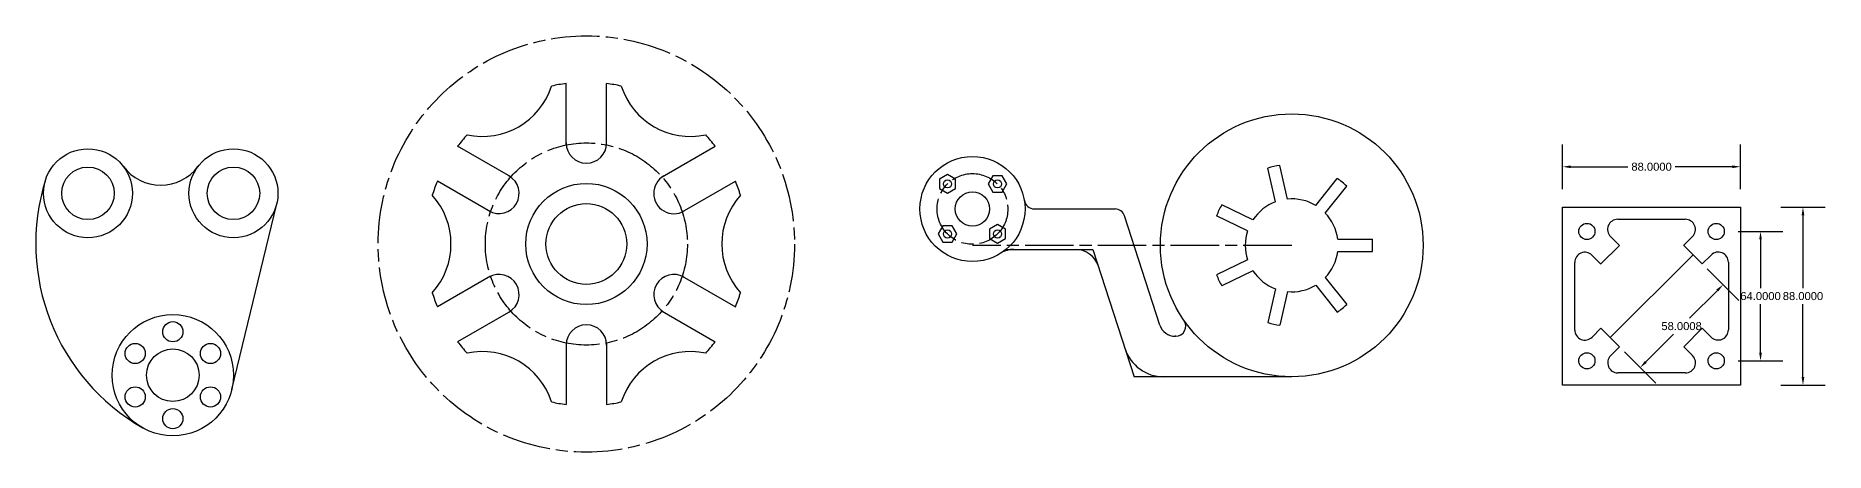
# Model space of a CAD drawing. Header units: inches. Extents: x 13 to 3915, y -38 to 227.
# Drawn here: x 3030 to 3915, y 21 to 227 of the extents above; entities that cross this region are included whole.
import ezdxf

# ---------------------------------------------------------------- set-up
doc = ezdxf.new("R2010")
doc.units = ezdxf.units.IN
doc.header["$MEASUREMENT"] = 0
doc.header["$PDMODE"] = 35
doc.linetypes.add('ACAD_ISO08W100', pattern=[36, 24, -3, 6, -3])
doc.styles.get("Standard").update_dxf_attribs({"font": ''})
doc.styles.get('Standard').set_extended_font_data('Arial')
doc.dimstyles.new('ggg', dxfattribs={"dimscale": 22, "dimtxt": 0.18, "dimasz": 0.18, "dimexe": 0.5, "dimexo": 0.0625, "dimgap": 0.09, "dimtad": 0, "dimtih": 1, "dimtoh": 1, "dimdec": 4, "dimzin": 0, "dimdsep": 46, "dimtxsty": 'Standard', "dimcen": 0.09, "dimadec": 0, "dimazin": 0, "dimtfac": 1, "dimtdec": 4, "dimtofl": 0, "dimtmove": 0, "dimatfit": 3, "dimfxl": 0.5, "dimfxlon": 1, "dimtolj": 1, "dimtzin": 0, "dimarcsym": 0})

# ---------------------------------------------------------------- blocks, each defined once
blk = doc.blocks.new('*U11')
blk.add_circle((0, 0), 5)
blk = doc.blocks.new('*U12')
at = {"color": 0, "linetype": 'ByBlock', "lineweight": -2, "transparency": 16777216}
blk.add_blockref('*U11', (3252.86, 80.61), dxfattribs=at)
for p, rotation in [((3234.24, 69.86), 59.99999999999999), ((3271.48, 69.86), 300.0000000000001), ((3234.24, 48.36), 120), ((3271.48, 48.36), 240), ((3252.86, 37.61), 180)]:
    blk.add_blockref('*U11', p, dxfattribs=dict(at, rotation=rotation))
blk = doc.blocks.new('*U15')
blk.add_arc((31.36, 0), 36, 137.9289, 222.0711)
blk = doc.blocks.new('*U16')
at = {"color": 0, "linetype": 'ByBlock', "lineweight": -2, "transparency": 16777216}
for p, rotation in [((3653.49, 186.07), 120), ((3725.13, 186.07), 59.99999999999999), ((3617.67, 124.03), 180), ((3653.49, 61.98), 239.9999999999999), ((3725.13, 61.98), 299.9999999999999)]:
    blk.add_blockref('*U15', p, dxfattribs=dict(at, rotation=rotation))
blk.add_blockref('*U15', (3760.95, 124.03), dxfattribs=at)
blk = doc.blocks.new('*U17')
for p, q in [((-10, -10.7), (-10, 19.69)), ((10, -10.7), (10, 19.69))]:
    blk.add_line(p, q)
blk.add_arc((0, -9.69), 10, 180, 0)
blk = doc.blocks.new('*U18')
at = {"color": 0, "linetype": 'ByBlock', "lineweight": -2, "transparency": 16777216}
blk.add_blockref('*U17', (3689.31, 183.71), dxfattribs=at)
for p, rotation in [((3637.62, 153.87), 59.99999999999999), ((3741, 153.87), 300.0000000000001), ((3637.62, 94.18), 120), ((3741, 94.18), 240), ((3689.31, 64.34), 180)]:
    blk.add_blockref('*U17', p, dxfattribs=dict(at, rotation=rotation))
blk = doc.blocks.new('*U19')
for p, q in [((-8.6, 3), (8.49, 3)), ((-8.6, -3), (8.49, -3))]:
    blk.add_line(p, q)
blk.add_arc((-31.4, 0), 40, 355.69878, 4.30122)
blk = doc.blocks.new('*U20')
at = {"color": 0, "linetype": 'ByBlock', "lineweight": -2, "transparency": 16777216}
for p, rotation in [((4118.47, 153.98), 102.8571428571429), ((4145.03, 147.91), 51.4285714285714), ((4097.16, 136.99), 154.2857142857143), ((4097.16, 109.74), 205.7142857142857), ((4145.03, 98.81), 308.5714285714285), ((4118.47, 92.75), 257.1428571428571)]:
    blk.add_blockref('*U19', p, dxfattribs=dict(at, rotation=rotation))
blk.add_blockref('*U19', (4156.85, 123.36), dxfattribs=at)
blk = doc.blocks.new('*U21')
blk.add_lwpolyline([(-2.31, 4), (-4.62, 0), (-2.31, -4), (2.31, -4), (4.62, 0), (2.31, 4)], close=True)
blk.add_circle((0, 0), 2)
blk = doc.blocks.new('*U22')
at = {"color": 0, "linetype": 'ByBlock', "lineweight": -2, "transparency": 16777216}
for p, rotation in [((3955.08, 153.74), 90.00000000000004), ((3955.08, 128.99), 180), ((3979.83, 128.99), 269.9999999999999)]:
    blk.add_blockref('*U21', p, dxfattribs=dict(at, rotation=rotation))
blk.add_blockref('*U21', (3979.83, 153.74), dxfattribs=at)
blk = doc.blocks.new('*D24')
at = {"color": 0, "lineweight": -2, "transparency": 16777216}
for p, q in [((3785.26, 151.23), (3785.26, 173.23)), ((3873.26, 151.23), (3873.26, 173.23)), ((3789.22, 162.23), (3817.52, 162.23)), ((3869.3, 162.23), (3840.99, 162.23))]:
    blk.add_line(p, q, dxfattribs=at)
at = {"color": 0, "transparency": 16777216}
for points in [[(3789.22, 162.89), (3789.22, 161.57), (3785.26, 162.23)], [(3869.3, 162.89), (3869.3, 161.57), (3873.26, 162.23)]]:
    blk.add_solid(points, dxfattribs=at)
at = {"layer": 'Defpoints', "color": 0, "transparency": 16777216}
for p in [(3873.26, 162.23), (3785.26, 142.24), (3873.26, 142.24)]:
    blk.add_point(p, dxfattribs=at)
at = {"color": 0, "transparency": 16777216, "insert": (3829.26, 162.23), "char_height": 3.96, "attachment_point": 5}
blk.add_mtext('\\A1;88.0000', dxfattribs=at)
blk = doc.blocks.new('*D25')
at = {"color": 0, "lineweight": -2, "transparency": 16777216}
for p, q in [((3893.18, 142.24), (3915.18, 142.24)), ((3904.18, 138.28), (3904.18, 102.24)), ((3904.18, 58.2), (3904.18, 94.23)), ((3893.18, 54.24), (3915.18, 54.24))]:
    blk.add_line(p, q, dxfattribs=at)
at = {"color": 0, "transparency": 16777216}
for points in [[(3903.52, 138.28), (3904.84, 138.28), (3904.18, 142.24)], [(3903.52, 58.2), (3904.84, 58.2), (3904.18, 54.24)]]:
    blk.add_solid(points, dxfattribs=at)
at = {"layer": 'Defpoints', "color": 0, "transparency": 16777216}
for p in [(3873.26, 142.24), (3873.26, 54.24), (3904.18, 54.24)]:
    blk.add_point(p, dxfattribs=at)
at = {"color": 0, "transparency": 16777216, "insert": (3904.18, 98.24), "char_height": 3.96, "attachment_point": 5}
blk.add_mtext('\\A1;88.0000', dxfattribs=at)
blk = doc.blocks.new('*D26')
at = {"color": 0, "lineweight": -2, "transparency": 16777216}
for p, q in [((3856.84, 111.67), (3872.39, 96.11)), ((3861.82, 101.09), (3848.11, 87.38)), ((3826.4, 65.68), (3840.11, 79.38)), ((3815.83, 70.65), (3831.38, 55.1))]:
    blk.add_line(p, q, dxfattribs=at)
at = {"color": 0, "transparency": 16777216}
for points in [[(3861.35, 101.55), (3862.28, 100.62), (3864.62, 103.89)], [(3825.94, 66.14), (3826.87, 65.21), (3823.6, 62.88)]]:
    blk.add_solid(points, dxfattribs=at)
at = {"layer": 'Defpoints', "color": 0, "transparency": 16777216}
for p in [(3849.76, 118.74), (3864.62, 103.89), (3808.75, 77.73)]:
    blk.add_point(p, dxfattribs=at)
at = {"color": 0, "transparency": 16777216, "insert": (3844.11, 83.38), "char_height": 3.96, "attachment_point": 5}
blk.add_mtext('\\A1;58.0008', dxfattribs=at)
blk = doc.blocks.new('*D29')
at = {"color": 0, "lineweight": -2, "transparency": 16777216}
for p, q in [((3872.18, 130.24), (3894.18, 130.24)), ((3883.18, 126.28), (3883.18, 102.24)), ((3883.18, 70.2), (3883.18, 94.23)), ((3872.18, 66.24), (3894.18, 66.24))]:
    blk.add_line(p, q, dxfattribs=at)
at = {"color": 0, "transparency": 16777216}
for points in [[(3882.52, 126.28), (3883.84, 126.28), (3883.18, 130.24)], [(3882.52, 70.2), (3883.84, 70.2), (3883.18, 66.24)]]:
    blk.add_solid(points, dxfattribs=at)
at = {"layer": 'Defpoints', "color": 0, "transparency": 16777216}
for p in [(3861.26, 130.24), (3861.26, 66.24), (3883.18, 66.24)]:
    blk.add_point(p, dxfattribs=at)
at = {"color": 0, "transparency": 16777216, "insert": (3883.18, 98.24), "char_height": 3.96, "attachment_point": 5}
blk.add_mtext('\\A1;64.0000', dxfattribs=at)

msp = doc.modelspace()

# ---------------------------------------------------------------- linework, layer by layer
for p, q in [((3126.69731, 52.0535), (3148.92155, 143.93431)), ((3523.82077, 141.36347), (3563.75174, 141.36347)), ((3585.98401, 83.90042), (3568.50886, 137.90287)), ((3812.48604, 136.23638), (3829.25578, 136.23638)), ((3829.25578, 136.23638), (3845.95914, 136.23638)), ((3813.3456, 123.33895), (3808.96395, 127.68745)), ((3845.13113, 123.30398), (3849.50808, 127.71429)), ((3509.8399, 121.36347), (3551.07299, 121.36347)), ((3509.8399, 121.36347), (3552.8399, 121.36347)), ((3552.8399, 121.36347), (3573.22666, 58.36347)), ((3804.18818, 114.11173), (3799.77786, 118.48867)), ((3813.3456, 123.33895), (3804.15321, 114.14656)), ((3808.7494, 118.74276), (3813.3456, 123.33895)), ((3808.7494, 77.73), (3849.76216, 118.74276)), ((3854.35835, 114.14656), (3845.16596, 123.33895)), ((3849.76216, 118.74276), (3854.35835, 114.14656)), ((3854.35835, 114.14656), (3858.70685, 118.52821)), ((3791.25578, 98.23638), (3791.25578, 114.93974)), ((3867.25578, 115.00612), (3867.25578, 98.23638)), ((3791.25578, 81.46664), (3791.25578, 98.23638)), ((3867.25578, 98.23638), (3867.25578, 81.53301)), ((3804.15321, 82.3262), (3799.80471, 77.94455)), ((3808.7494, 77.73), (3804.15321, 82.3262)), ((3804.15321, 82.3262), (3813.3456, 73.13381)), ((3845.16596, 73.13381), (3854.35835, 82.3262)), ((3854.32338, 82.36103), (3858.73369, 77.98408)), ((3593.78103, 78.36347), (3593.59541, 78.36347)), ((3813.38043, 73.16878), (3809.00348, 68.75846)), ((3849.76216, 77.73), (3845.16596, 73.13381)), ((3845.16596, 73.13381), (3849.54761, 68.78531)), ((3651.22666, 58.36347), (3573.22666, 58.36347)), ((3829.25578, 60.23638), (3812.55242, 60.23638)), ((3846.02552, 60.23638), (3829.25578, 60.23638))]:
    msp.add_line(p, q)
at = {"linetype": 'ACAD_ISO08W100'}
msp.add_line((3651.22666, 123.36347), (3493.22666, 123.36347), dxfattribs=at)
for points in [[(3785.25578, 98.23638), (3785.25578, 142.23638), (3829.25578, 142.23638)], [(3829.25578, 142.23638), (3873.25578, 142.23638), (3873.25578, 98.23638)], [(3829.25578, 54.23638), (3785.25578, 54.23638), (3785.25578, 98.23638)], [(3873.25578, 98.23638), (3873.25578, 54.23638), (3829.25578, 54.23638)]]:
    msp.add_lwpolyline(points)
for centre, radius in [((3302.17885, 124.02532), 103), ((3302.17885, 124.02532), 50), ((3493.22666, 141.36347), 17.5)]:
    msp.add_circle(centre, radius, dxfattribs=at)
for centre, radius in [((3651.22666, 123.36347), 65), ((3055.53819, 149.10654), 22), ((3127.53819, 149.10654), 22), ((3055.53819, 149.10654), 13), ((3127.53819, 149.10654), 13), ((3493.22666, 141.36347), 26), ((3302.17885, 124.02532), 30), ((3302.17885, 124.02532), 20), ((3493.22666, 141.36347), 8.5), ((3797.25578, 130.23638), 4), ((3861.25578, 130.23638), 4), ((3097.53819, 59.10654), 30), ((3097.53819, 59.10654), 13), ((3797.25578, 66.23638), 4), ((3861.25578, 66.23638), 4)]:
    msp.add_circle(centre, radius)
for centre, radius, start, end in [((3302.17885, 124.02532), 80, 97.18075578, 102.45086753), ((3302.17885, 124.02532), 80, 77.54913247, 82.81924422), ((3302.17885, 124.02532), 80, 137.54913247, 142.81924422), ((3302.17885, 124.02532), 80, 37.18075578, 42.45086753), ((3091.53819, 176.10654), 23, 216.86989765, 323.13010235), ((3134.72509, 124.23821), 105, 162.56531105, 240.2758066), ((3302.17885, 124.02532), 80, 157.18075578, 162.45086753), ((3302.17885, 124.02532), 80, 17.54913247, 22.81924422), ((3523.82077, 146.36347), 5, 189.28179909, 270), ((3651.22666, 123.36347), 23, 110.35186031, 146.79099683), ((3651.22666, 123.36347), 23, 58.92328888, 95.3624254), ((3563.75174, 136.36347), 5, 17.93154158, 90), ((3651.22666, 123.36347), 23, 7.49471745, 43.93385397), ((3812.48604, 131.23638), 5, 90, 225.21754131), ((3845.95914, 131.23638), 5, 315.21754131, 90), ((3651.22666, 123.36347), 23, 161.78043174, 198.21956826), ((3513.72056, 109.36347), 12, 90, 122.6368975), ((3544.11043, 109.36347), 12, 17.93154158, 90), ((3651.22666, 123.36347), 23, 316.06614603, 352.50528255), ((3796.25578, 114.93974), 5, 45.21754131, 180), ((3862.25578, 115.00612), 5, 0, 135.21754131), ((3651.22666, 123.36347), 23, 213.20900317, 249.64813969), ((3302.17885, 124.02532), 80, 197.54913247, 202.81924422), ((3302.17885, 124.02532), 80, 337.18075578, 342.45086753), ((3651.22666, 123.36347), 23, 264.6375746, 301.07671112), ((3593.59541, 86.36347), 8, 197.93154158, 270), ((3593.78103, 83.36347), 5, 270, 34.84990458), ((3796.25578, 81.46664), 5, 180, 315.21754131), ((3862.25578, 81.53301), 5, 225.21754131, 0), ((3302.17885, 124.02532), 80, 217.18075578, 222.45086753), ((3302.17885, 124.02532), 80, 317.54913247, 322.81924422), ((3587.77577, 78.36347), 20, 197.93154158, 270), ((3812.55242, 65.23638), 5, 135.21754131, 270), ((3846.02552, 65.23638), 5, 270, 45.21754131), ((3302.17885, 124.02532), 80, 257.54913247, 262.81924422), ((3302.17885, 124.02532), 80, 277.18075578, 282.45086753)]:
    msp.add_arc(centre, radius, start, end)

# ---------------------------------------------------------------- block references
for name, p in [('*U16', (-387.12885, 0)), ('*U18', (-387.12885, 0)), ('*U20', (-474.2262, 0)), ('*U22', (-474.2262, 0)), ('*U12', (-155.319, 0))]:
    msp.add_blockref(name, p)

# ---------------------------------------------------------------- dimensions: what is measured, and where the dimension line sits
dim = msp.add_linear_dim(base=(3873.25578, 162.23183), p1=(3785.25578, 142.23638), p2=(3873.25578, 142.23638), dimstyle='ggg')
dim.commit()
dim.dimension.update_dxf_attribs({"geometry": '*D24', "text_midpoint": (3829.25578, 162.23183)})
for base, p1, p2, picture, middle in [((3904.18206, 54.23638), (3873.25578, 142.23638), (3873.25578, 54.23638), '*D25', (3904.18206, 98.23638)), ((3883.1766, 66.23638), (3861.25578, 130.23638), (3861.25578, 66.23638), '*D29', (3883.1766, 98.23638))]:
    dim = msp.add_linear_dim(base=base, p1=p1, p2=p2, angle=90, dimstyle='ggg')
    dim.commit()
    dim.dimension.update_dxf_attribs({"geometry": picture, "text_midpoint": middle})
dim = msp.add_aligned_dim(p1=(3808.7494, 77.73), p2=(3849.76216, 118.74276), distance=-21.00753, dimstyle='ggg')
dim.commit()
dim.dimension.update_dxf_attribs({"geometry": '*D26', "text_midpoint": (3844.11035, 83.38181)})

doc.saveas('drawing.dxf')
